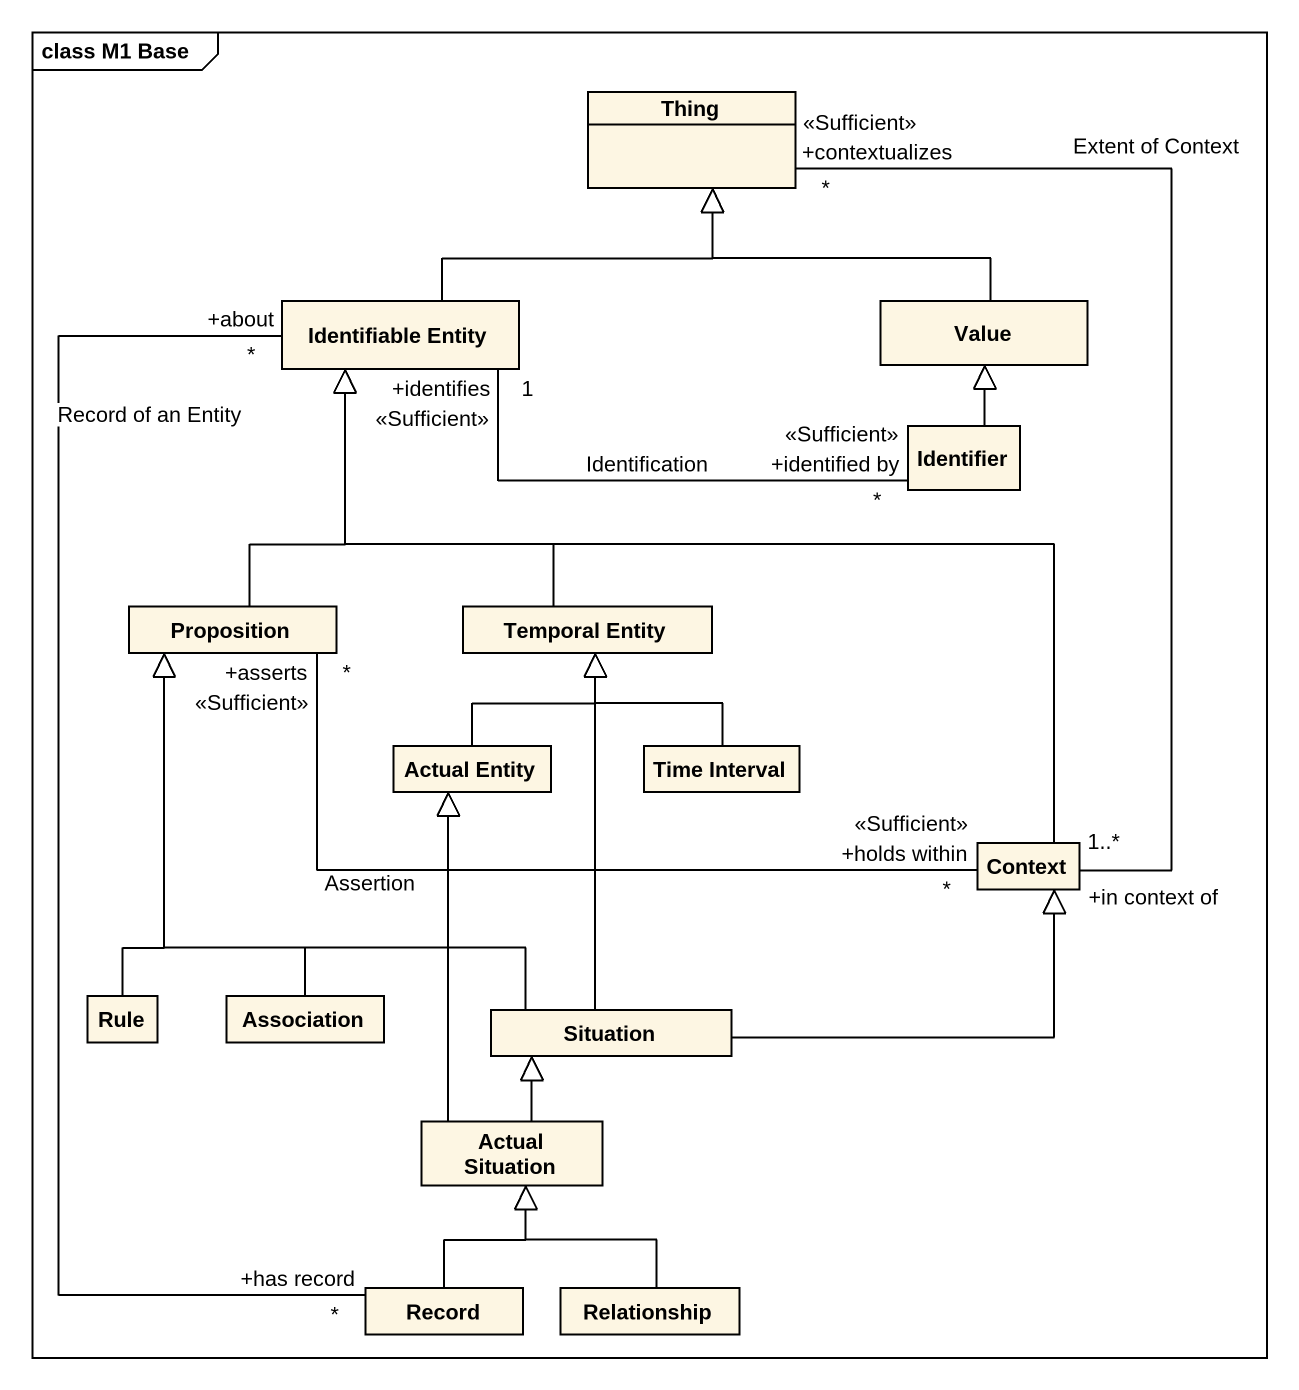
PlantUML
@startuml
mainframe class M1 Base
hide circle
hide empty members
class Thing
class "Identifiable Entity" as Identifiable_Entity
class Value
class Identifier
class Proposition
class "Temporal Entity" as Temporal_Entity
class "Actual Entity" as Actual_Entity
class "Time Interval" as Time_Interval
class Context
class Rule
class Association
class Situation
class "Actual Situation" as Actual_Situation
class "Record" as Record_
class Relationship
Identifiable_Entity -up-|> Thing
Value -up-|> Thing
Identifier "+identified by\n<<Sufficient>>\n*" -left- "+identifies\n<<Sufficient>>\n1" Identifiable_Entity : Identification
Identifier -up-|> Value
Proposition -up-|> Identifiable_Entity
Temporal_Entity -up-|> Identifiable_Entity
Actual_Entity -up-|> Temporal_Entity
Time_Interval -up-|> Temporal_Entity
Context "+in context of\n1..*" -up- "+contextualizes\n<<Sufficient>>\n*" Thing : Extent of Context
Context -up-|> Identifiable_Entity
Context "+holds within\n<<Sufficient>>\n*" -left- "+asserts\n<<Sufficient>>\n*" Proposition : Assertion
Rule -up-|> Proposition
Association -up-|> Proposition
Situation -up-|> Proposition
Situation -up-|> Temporal_Entity
Situation -right-|> Context
Actual_Situation -up-|> Actual_Entity
Actual_Situation -up-|> Situation
Record_ "+has record\n*" -up- "+about\n*" Identifiable_Entity : Record of an Entity
Record_ -up-|> Actual_Situation
Relationship -up-|> Actual_Situation
@enduml
